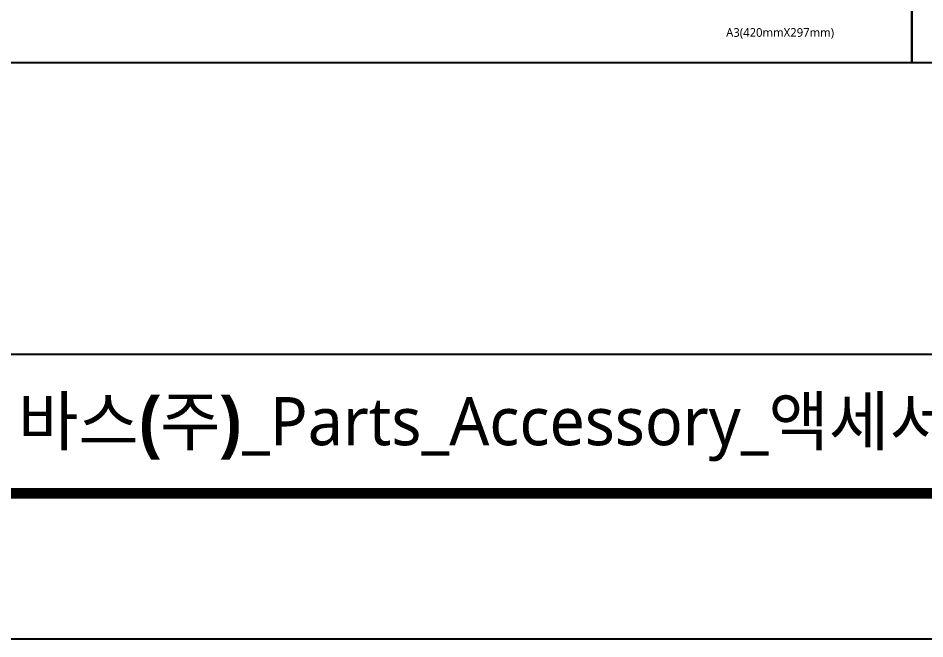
# Model space of a CAD drawing. Extents: x 16296675745 to 16296677481, y -37409619395 to -37409618123.
# Drawn here: x 16296676129.9 to 16296676469.4, y -37409619395.2 to -37409619163 of the extents above; entities that cross this region are included whole.
import ezdxf

# ---------------------------------------------------------------- set-up
doc = ezdxf.new("R2010")
doc.units = 0
doc.header["$LTSCALE"] = 10
doc.header["$MEASUREMENT"] = 0
doc.layers.get('0').update_dxf_attribs({"linetype": 'CONTINUOUS'})
doc.styles.add('Daelim Dimension', font='')
doc.styles.get('Daelim Dimension').set_extended_font_data('NanumGothic')

msp = doc.modelspace()

# ---------------------------------------------------------------- linework, layer by layer
at = {"color": 5}
msp.add_line((16296675772.947269, -37409619288.663177), (16296677170.780029, -37409619288.663177), dxfattribs=at)
at = {"ltscale": 0.5}
for points in [[(16296675745.032089, -37409619395.241547), (16296677481.032089, -37409619395.241547), (16296677481.032089, -37409618123.241547), (16296675745.032089, -37409618123.241547)], [(16296675813.518641, -37409619179.581497), (16296676464.518641, -37409619179.581497), (16296676464.518641, -37409618702.581497), (16296675813.518641, -37409618702.581497)], [(16296676464.518641, -37409619179.581497), (16296677115.518641, -37409619179.581497), (16296677115.518641, -37409618702.581497), (16296676464.518641, -37409618702.581497)]]:
    msp.add_lwpolyline(points, close=True, dxfattribs=at)
at = {"color": 5, "linetype": 'ByBlock', "lineweight": 200, "const_width": 4}
msp.add_lwpolyline([(16296675772.947269, -37409619340.775627), (16296677452.947269, -37409619340.775627), (16296677452.947269, -37409618152.775627), (16296675772.947269, -37409618152.775627)], close=True, dxfattribs=at)

# ---------------------------------------------------------------- texts
at = {"color": 5, "ltscale": 40, "style": 'Daelim Dimension'}
msp.add_text('A3(420mmX297mm)', height=3.24237133, dxfattribs=at).set_placement((16296676394.971889, -37409619169.972488))
at = {"color": 2, "insert": (16296676084.60663, -37409619304.786163), "char_height": 18.0176724, "width": 729.2543326, "attachment_point": 1, "style": 'Daelim Dimension'}
msp.add_mtext('{\\fPretendard Variable SemiBold|b0|i0|c129|p2;대림바스(주)}_Parts_Accessory_{\\fGulim|b0|i0|c129|p50;액세서리}4{\\fGulim|b0|i0|c129|p50;품}_DL A1500', dxfattribs=at)

doc.saveas('drawing.dxf')
